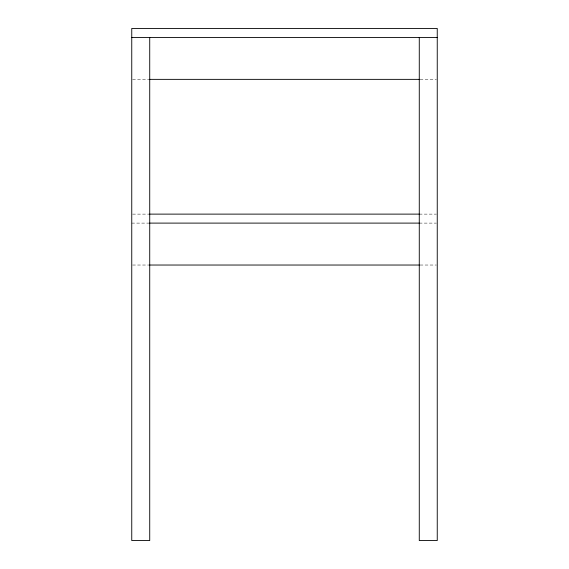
<?xml version="1.0" encoding="UTF-8"?>
<svg xmlns="http://www.w3.org/2000/svg" width="569" height="569" viewBox="0 0 569 569"><rect width="100%" height="100%" fill="white"/><g stroke="black" fill="none" stroke-linecap="round" stroke-linejoin="round"><path stroke-width="0.43" stroke-dasharray="2.85 2.13" d="M132.613 79.361L148.865 79.361M420.135 79.361L436.387 79.361M132.613 214.122L149.725 214.122M419.275 214.122L436.387 214.122M131.752 223.105L149.725 223.105M419.275 223.105L436.387 223.105M132.613 265.033L148.865 265.033M420.135 265.033L436.387 265.033"/><path stroke-width="0.85" d="M131.752 37.433L437.248 37.433M149.725 79.361L419.275 79.361M149.725 214.122L419.275 214.122M149.725 223.105L419.275 223.105M149.725 265.033L419.275 265.033M419.275 37.433L419.275 540.55L437.248 540.55L437.248 28.45L131.752 28.45L131.752 540.55L149.725 540.55L149.725 37.433"/></g></svg>
